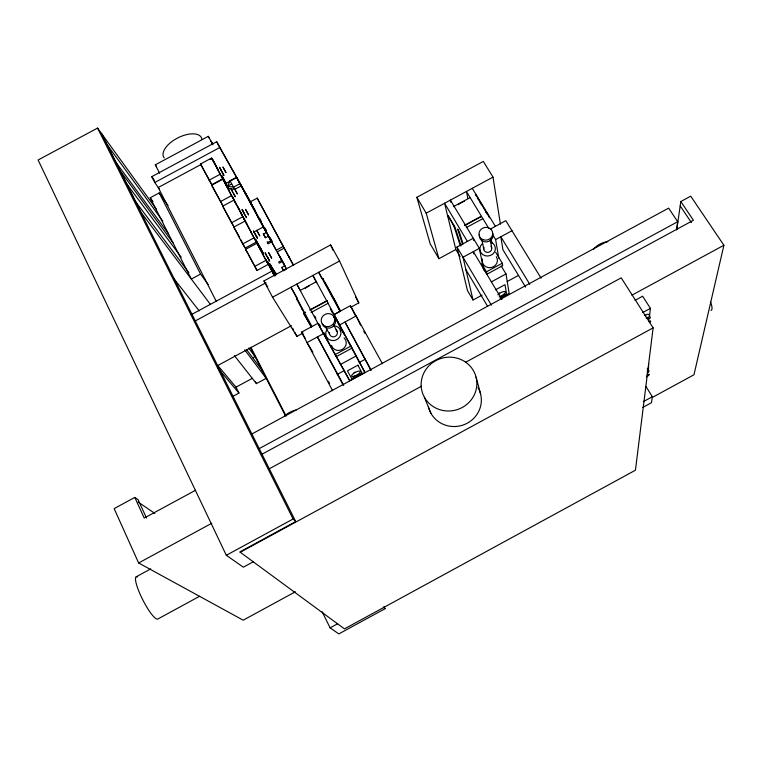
<?xml version="1.0" encoding="UTF-8"?>
<svg xmlns="http://www.w3.org/2000/svg" width="762" height="762" viewBox="0 0 762 762"><rect width="100%" height="100%" fill="white"/><g stroke="black" fill="none" stroke-linecap="round" stroke-linejoin="round"><path stroke-width="1.14" d="M648.5 369.599L648.643 363.798M649.529 316.144L650.415 308.362L642.633 296.218L634.956 300.39M465.401 362.379L621.211 277.854L653.12 327.87L635.441 470.202L344.472 628.879L239.83 551.945L295.732 521.57L101.441 133.417L140.865 212.179L210.464 304.448M645.852 386.344L652.348 396.735L651.491 402.698L642.642 407.518M676.532 229.905L677.704 221.723L668.636 208.131L252.336 433.73M676.827 229.257L680.818 201.53L690.715 196.167L723.9 245.25L693.972 374.771L652.234 397.488M231.696 183.975L227.59 186.185L233.42 187.204L239.944 183.69L236.487 177.251L229.981 180.756L227.59 186.185L228.867 188.376L234.677 189.395L241.183 185.89M593.398 249.536L594.627 247.974A21.574 19.888 -0.1 0 1 605.819 241.973L607.905 241.764M156.505 209.379L97.574 128.083L38.1 159.991L226.314 555.288L293.094 518.998L295.732 521.57M240.249 552.25L653.12 327.87M253.251 561.813L243.345 567.195L226.314 555.288M199.577 596.294L157.944 618.944A23.717 4.639 63 0 1 141.761 597.77A23.717 4.639 63 0 1 137.608 576.92M643.366 401.622L652.348 396.735M295.37 591.788L243.192 620.192L138.627 562.975L114.148 508.616L134.798 497.424L138.093 499.682L146.504 518.036M322.193 611.838L330.117 627.84L337.547 623.792M383.962 606.59L385.048 608.705L338.814 633.917L330.117 627.84M232.896 396.354L238.963 393.068L236.001 387.172L217.684 365.398M234.42 355.635L256.432 383.619L266.195 378.333L244.716 349.844M502.282 263.223L502.682 265.671L486.966 274.187L486.48 271.777L502.282 263.223L495.681 252.298M335.09 354.625L350.93 346.053M491.233 281.95L505.997 273.949L501.206 266.014M335.023 354.235L340.509 364.436L356.302 355.883L342.062 329.755L340.09 330.822M473.783 240.621L473.288 238.249L456.971 247.078L467.449 290.522L473.031 300.018L482.089 295.113M507.168 281.549L518.236 275.558M337.195 374.418L344.262 370.589L323.44 333.689L296.799 284.093L299.685 289.236M365.369 359.188L359.321 362.464L334.118 314.496L350.463 305.657L382.4 363.712M495.586 289.77L505.006 284.664L506.539 293.837L500.367 297.18M500.043 298.371L509.149 293.427L505.997 273.949M340.509 364.436L349.672 380.657L364.884 372.408L356.302 355.883M258.604 448.951L677.704 221.723M195.51 490.28L144.247 518.074L134.798 497.424M261.404 454.543L693.41 220.275L680.818 201.53M268.815 469.04L421.491 386.21M138.627 562.975L211.779 523.256M631.927 295.18L723.9 245.25M136.198 576.796L150.733 568.9M642.709 312.553L650.415 308.362M253.832 232.048L263.223 226.99L266.367 232.553L263.395 234.153L265.452 237.754L268.395 236.163L270.948 240.687L267.529 242.535L268.214 243.726L271.624 241.887L282.397 261.185M234.115 200.015L222.723 206.14L231.515 222.809L242.764 216.741L245.278 220.999L233.763 227.086L242.668 243.973L253.994 237.868L256.537 242.173M242.668 243.973L245.193 248.06L256.442 242.002M268.329 264.347L257.004 270.462L245.516 249.384L256.87 243.259L259.29 247.364M208.197 284.521L200.577 274.082L191.329 279.073L150.209 197.768L159.229 192.91L168.078 205.53M293.465 265.328L283.254 246.431L276.215 250.231L250.269 201.863L257.204 198.13L293.541 265.347M284.188 248.136L277.168 251.927L286.407 269.138M254.546 266.51L265.957 260.347L268.424 264.528M281.988 260.242L278.682 262.023L279.321 263.147L282.616 261.366L284.55 264.795M191.186 314.706L271.929 271.12L274.749 275.873M285.036 265.662L281.769 267.424L283.635 270.691L285.264 269.815M455.628 249.641L438.893 258.689L430.178 243.811L416.843 197.31L483.318 161.43L493.004 177.108L500.415 224.133M303.133 333.013L296.942 336.356L272.558 297.218L263.957 280.921L330.613 244.926L339.538 261.033L358.816 302.895L350.568 307.353M194.424 321.393L266.062 282.712M438.893 258.689L426.206 213.189L493.004 177.108M272.558 297.218L339.538 261.033M453.371 206.673L469.716 197.844M300.199 290.446L316.582 281.597M464.772 225.171L481.079 216.351M464.696 225.562L481.136 216.675M311.344 327.098L303.59 313.296L305.638 312.191M309.724 309.982L327.089 300.59M310.62 309.848L327.108 300.942M466.287 227.6L482.613 218.77M311.067 312.506L328.46 303.105M217.294 365.779L291.522 325.65M490.499 229.029L505.806 220.666L541.087 278.197M253.032 357.74L255.07 356.635L248.679 348.043M332.594 390.706L301.495 332.146L317.878 323.336M450.913 202.359L450.38 200.092L479.365 248.374L462.991 257.232L473.031 300.018M498.796 258.166L495.624 239.573L511.978 230.734M323.44 333.689L307.029 342.567L312.896 352.196M339.757 324.869L356.149 315.992L360.521 325.136M236.001 387.172L252.412 378.295M121.196 172.145L173.06 242.926M159.62 173.212L155.324 164.821L208.302 136.35L209.56 138.551M159.515 189.347L154.743 182.499L151.762 176.651L216.684 141.742L250.812 202.482M154.743 182.499L219.789 147.523L251.917 204.797M222.799 178.746L211.769 184.68L200.501 163.982L211.56 158.039L214.236 162.639M201.711 164.125L158.229 187.509L216.208 301.19M209.998 159.668L212.065 158.553L217.932 169.25M209.064 180.213L220.17 174.241L222.895 178.908M211.684 185.204L223.009 205.988L211.684 185.204L222.818 179.213L227.809 187.757M225.438 183.69L236.734 177.603L263.223 226.99M220.361 201.654L231.543 195.634L234.201 200.187M138.151 502.063L154.867 513.436M383.762 607.457L385.048 608.705M218.246 368.57L238.963 393.068M262.747 254.117L266.929 261.976M173.536 278.225L199.215 310.867M255.241 239.935L250.793 231.686L251.108 232.191M135.588 201.625L188.881 272.701M246.45 349.453L262.08 370.303M126.616 183.718L181.261 257.28M115.757 162.02L168.497 233.801M254.013 231.915L256.051 235.544M107.013 144.551L162.868 221.209M150.209 197.768L152.981 201.616M245.735 216.303L244.612 214.322M151.762 176.651L154.343 180.356M221.532 176.536L217.284 168.631M231.677 189.986L232.296 191.224M155.324 164.821L156.629 166.754M680.19 205.883L691.372 222.561M220.361 168.735L220.951 169.926M487.185 213.046L489.356 217.732M245.516 249.384L248.031 253.441M263.957 280.921L267.691 286.95M231.515 222.809L234.105 227.019L222.723 206.14M233.763 227.086L236.344 231.277M472.24 188.319L495.405 226.371M477.307 197.863L478.507 199.835M479.708 201.816L481.517 204.778M485.727 211.703L486.928 213.674M529.79 284.312L500.844 236.753L502.92 249.717L525.618 287.122M301.495 332.146L305.133 338.128M488.909 228.552L466.42 191.462L467.83 198.358M492.566 234.525L495.624 239.573M200.501 163.982L211.769 184.68M481.727 263.804L486.48 271.777M243.811 218.494L244.145 219.018L241.24 213.836M467.411 241.487L444.56 203.235L455.847 249.488L460.096 256.651M482.813 267.243L486.966 274.187M501.891 299.437L473.335 251.641L473.831 253.937M456.971 247.078L491.395 305.124M228.829 190.29C227.905 189.014 234.067 200.273 232.372 196.786M465.925 269.729L487.613 306.372M416.843 197.31L426.206 213.189M247.526 225.247L233.924 200.111L236.477 204.464M255.327 239.239L261.28 249.336M270.253 264.538L275.968 274.225M297.113 299.723L296.466 298.609L302.743 310.363M234.677 189.395L229.981 180.756M297.437 298.494L290.951 287.245L311.972 326.527M266.014 260.271L266.443 260.975L265.995 260.08M212.322 143.399L210.979 141.046L212.636 144.142M265.728 253.832L265.071 252.727L266.614 255.661M301.428 307.877L304.486 313.42M303.59 313.296L311.182 326.66M220.266 168.478L219.513 167.211L221.294 170.574M222.723 173.193L223.209 174.012L222.837 173.26M253.013 206.75L254.965 210.045M317.859 323.298L328.746 342.614M314.706 315.982L315.859 318.04M243.554 212.198L242.783 210.855L243.488 212.246M254.337 232.391C250.479 225.657 260.356 243.859 256.594 236.563M240.868 212.912L241.925 214.827L240.782 212.56M222.409 172.622L223.98 175.431L222.971 173.45M232.039 190.548L230.838 188.452L232.639 191.881M233.763 193.939L234.382 194.939M355.473 296.856L358.816 302.895M325.488 326.812L329.784 334.613A4.001 3.753 -28.7 0 0 335.794 336.013A4.001 3.753 -28.7 0 0 335.956 329.956M240.811 212.741L241.364 213.731M363.769 331.318L364.912 333.385M222.761 173.307L221.047 170.174M233.401 193.281L235.325 196.729L234.277 194.672M243.916 212.846L242.002 209.426L243.84 212.903M255.822 235.363L256.927 237.315L256.499 236.458M267.757 257.766L268.843 259.68L268.634 259.251M325.26 283.054L331.641 294.742M288.503 256.013L289.303 257.461M371.075 369.856L344.986 322.04L370.961 370.437M221.628 171.24L222.209 172.307M233.572 193.653L232.41 191.5M267.367 257.061L269.634 261.137L268.091 258.194M275.777 273.244L276.32 274.301M343.186 331.899L344.291 333.927M348.701 342.052L352.006 348.139L336.242 356.673L326.307 338.28M359.245 362.026L364.884 372.408M336.461 320.392L343.843 333.975M257.204 198.13L283.254 246.431M243.621 212.55L246.517 217.742L245.888 216.475M266.786 256.022L267.376 257.127M275.701 272.882L276.235 273.863M319.326 324.221L320.459 326.317M323.831 332.603L324.964 334.699M326.088 336.785L327.212 338.88M344.072 370.246L349.672 380.657M264.976 228.286L266.09 230.362M269.996 237.63L271.92 241.04M259.518 218.38L261.204 221.513M264.566 227.8L266.357 231.057M270.186 238.268L271.872 241.402L270.148 238.363M259.623 218.751L260.737 220.809M264.614 228.038L266.271 231.134M280.121 256.937L286.045 268.062M244.954 192.234L271.624 241.887M240.078 183.547L268.395 236.163M216.684 141.742L219.789 147.523M281.978 267.595L283.635 270.691M263.223 233.601L265.452 237.754M267.11 241.668L268.214 243.726M343.71 385.21L317.402 336.956L343.11 385.01M208.302 136.35L212.884 144.77M255.842 235.21L256.194 235.877M267.729 257.518L268.472 258.861M266.224 254.994L266.976 256.337M333.499 324.631L337.156 331.489M273.996 270.272L276.225 274.453M272.844 268.967L275.634 274.206M269.796 263.528L275.901 274.996M222.171 175.974L226.638 184.366M260.147 247.345L263.5 253.641M267.967 262.042L275.225 275.692M221.99 175.936L226.438 184.29M255.87 239.62L263.652 254.241M267.538 261.547L274.758 275.12M221.828 176.584L229.067 190.205M232.41 196.482L233.524 198.577M237.982 206.959L239.659 210.102M241.468 214.189L239.63 210.703M255.251 239.43L263.052 254.098M266.395 260.385L273.634 273.996M212.065 158.553L217.637 169.031M221.532 176.355L228.724 189.871M232.486 196.948L239.773 210.664M243.621 217.903L251.203 232.143M255.022 239.325L263.014 254.356M265.928 259.832L274.415 275.796M211.56 158.039L220.256 174.412M222.818 179.213L231.638 195.805M245.04 221.009L254.089 238.039M256.87 243.259L266.052 260.528M328.47 381.362L329.575 383.448M292.646 328.222L293.713 330.26M294.789 332.289L296.942 336.356M236.896 232.324L239.659 237.573M240.773 239.668L245.193 248.06M248.555 254.441L257.004 270.462M266.071 260.156L266.91 261.766M240.811 212.96L241.116 213.531M316.706 282.759L312.887 275.434L334.156 314.563L340.062 311.372L318.716 272.282L321.926 278.597M330.365 308.896L332.546 313.077M334.118 314.496L344.376 334.185M266.309 255.07L265.862 254.184M340.547 311.306L333.223 297.275L340.262 310.925M330.289 292.265L340.252 311.41M250.86 347.282L286.179 416.081M250.431 347.605L285.121 415.204M159.229 192.91L200.577 274.082M255.432 381.657L256.432 383.619M323.326 279.444L322.726 278.273L333.861 298.733L333.289 297.599M97.574 128.083L293.094 518.998M350.463 305.657L355.006 315.135M330.613 244.926L333.099 250.288M424.377 397.231L430.882 413.204M461.02 245.888L454.981 227.086L448.104 215.665L453.79 225.971L453.485 224.685L460.277 245.755M462.62 244.65L457.638 229.029L459.153 231.458L463.048 243.707M476.06 377.114A27.956 26.841 -15.7 0 1 441.208 410.089A27.956 26.841 -15.7 0 1 429.701 365.055A27.956 26.841 -15.7 0 1 476.06 377.114L480.574 393.878M479.365 248.374L483.746 270.11M481.994 240.078L483.784 249.26M476.098 195.882L475.84 194.529L487.537 214.665M490.28 239.944L491.728 248.002M491.138 238.668L491.957 243.269M646.767 375.066A3.2 0.705 -30.7 0 1 649.329 374.513A3.2 0.705 -30.7 0 1 646.367 376.923M647.243 368.322A4.877 1.095 -30.8 0 1 647.433 369.189M647.252 370.932A4.886 1.095 -30.7 0 1 647.643 372.713M647.376 371.561A3.2 0.714 -30.7 0 1 647.167 372.494M648.662 321.316A3.619 0.905 -31.2 0 1 650.624 321.031A3.619 0.905 -31.2 0 1 649.5 322.64M646.748 318.316A3.619 0.905 -31.3 0 1 648.548 318.678M644.481 315.478A5.524 1.4 -31.3 0 1 648.748 314.887M646.119 318.049A5.534 1.391 -31.3 0 1 650.215 316.916A5.534 1.391 -31.3 0 1 648.633 319.497M645.109 315.754A3.619 0.914 -31.3 0 1 645.833 315.487M305.257 288.331A9.192 3.467 -28.4 0 1 309.296 285.845M355.044 372.142A4.877 1.553 -28.5 0 1 353.92 372.694M344.119 337.89A7.591 7.144 -28.8 0 1 342.471 349.358A7.591 7.144 -28.8 0 1 331.527 345.396M333.413 325.831A7.753 7.277 -28.7 0 1 340.862 334.175A7.753 7.277 -28.7 0 1 330.651 340.262A7.753 7.277 -28.7 0 1 326.765 329.794M329.546 333.651A4.001 3.753 -28.7 0 1 329.575 332.661M333.461 316.687A6.868 6.42 -28.4 0 1 332.346 327.031A6.868 6.42 -28.4 0 1 322.326 323.869M458.257 204.654A9.23 3.448 -31.1 0 1 464.449 201.254M497.872 294.808A4.896 1.534 -30.6 0 1 503.634 291.579A4.896 1.534 -30.6 0 1 504.777 293.313A4.896 1.534 -30.6 0 1 499.215 296.847M499.643 292.989A4.896 1.543 -30.6 0 1 498.538 293.532M496.31 256.699A7.62 7.087 -10.8 0 1 491.023 267.567A7.62 7.087 -10.8 0 1 482.441 259.09M491.328 242.335A7.791 7.22 -11.1 0 1 494.1 252.613A7.791 7.22 -11.1 0 1 482.784 254.584A7.791 7.22 -11.1 0 1 482.003 243.954M490.909 246.24A4.02 3.724 -11.1 0 1 490.738 251.05A4.02 3.724 -11.1 0 1 485.632 251.86A4.02 3.724 -11.1 0 1 484.032 247.336M492.7 233.334A6.896 6.363 -11.4 0 1 486.623 241.925A6.896 6.363 -11.4 0 1 479.45 234.486M284.397 416.252A22.87 21.736 -40.4 0 1 296.075 409.994M710.536 301.876A19.488 4.486 60 0 1 710.984 310.41M478.022 387.601A26.88 25.918 -14.9 0 1 464.134 424.644A26.88 25.918 -14.9 0 1 428.415 406.898M164.249 157.934A21.231 10.506 -27.1 0 1 178.365 137.617A21.231 10.506 -27.1 0 1 201.959 139.408M357.921 365.179L347.424 370.865L351.701 378.543L362.017 372.961L357.921 365.179M271.653 258.166L268.672 252.67L271.653 258.166M259.718 235.81L256.746 230.343L259.718 235.81M248.507 214.808L245.555 209.369L248.507 214.808M237.296 193.815L234.363 188.405L237.296 193.815M225.943 172.545L223.018 167.164L225.943 172.545M354.406 376.114A4.877 1.543 -28.5 0 0 360.226 371.456A4.877 1.543 -28.5 0 0 353.158 373.751A4.877 1.543 -28.5 0 0 354.406 376.114M326.412 326.565A6.887 6.439 -28.4 0 0 334.48 317.906A6.887 6.439 -28.4 0 0 323.04 315.906A6.887 6.439 -28.4 0 0 326.412 326.565M482.794 239.573A6.915 6.382 -11.4 0 0 492.738 233.134A6.915 6.382 -11.4 0 0 482.032 228.533A6.915 6.382 -11.4 0 0 482.794 239.573"/></g></svg>
